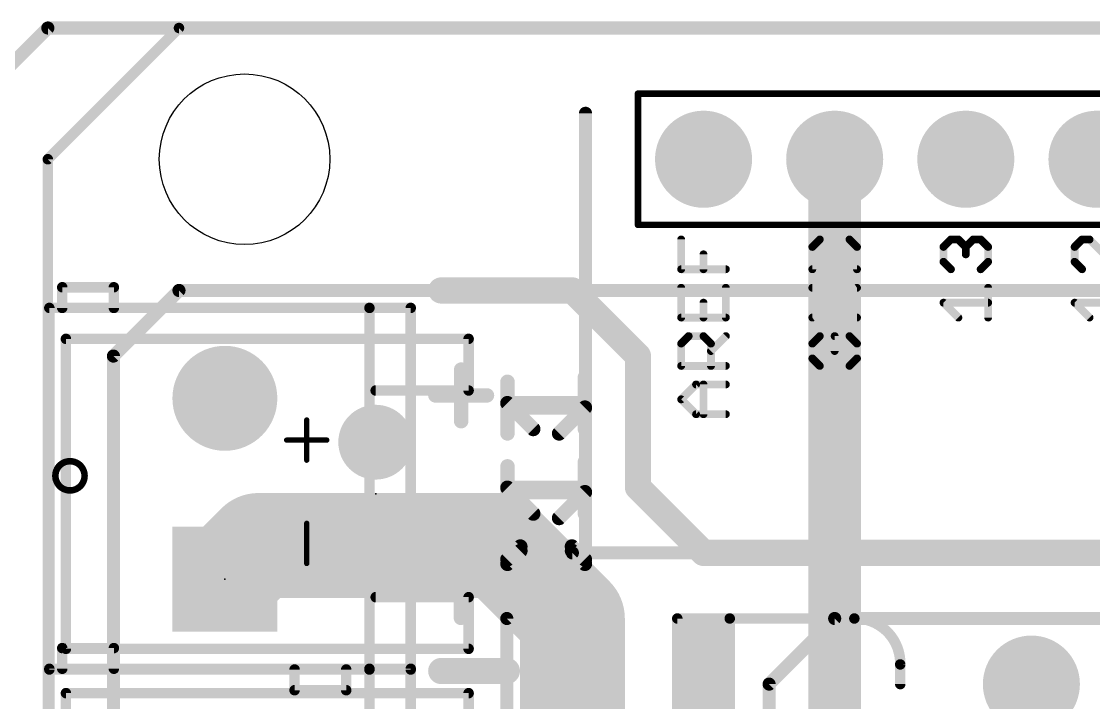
# Model space of a CAD drawing. Extents: x -15.6 to 82.7, y -6.5 to 54.7.
# Drawn here: x 2.03 to 22.79, y 40.28 to 53.47 of the extents above; entities that cross this region are included whole.
import ezdxf

# ---------------------------------------------------------------- set-up
doc = ezdxf.new("R2010")
doc.units = 0
for name, color, linetype in [('1', 12, 'CONTINUOUS'), ('16', 132, 'CONTINUOUS'), ('17', 110, 'CONTINUOUS'), ('20', 53, 'CONTINUOUS'), ('21', 41, 'CONTINUOUS'), ('22', 40, 'CONTINUOUS'), ('23', 53, 'CONTINUOUS'), ('51', 53, 'CONTINUOUS')]:
    doc.layers.add(name, color=color, linetype=linetype)

# ---------------------------------------------------------------- blocks, each defined once
blk = doc.blocks.new('SQUAREP')
blk.add_solid([(-0.5, -0.5), (0.5, -0.5), (-0.5, 0.5), (0.5, 0.5)])
blk = doc.blocks.new('ROUNDP')
at = {"const_width": 0.5}
blk.add_lwpolyline([(0, -0.25, 1), (0, 0.25, 1), (0, -0.25)], format="xyb", dxfattribs=at)
blk = doc.blocks.new('RECT')
blk.add_solid([(-0.5, -0.5), (0.5, -0.5), (-0.5, 0.5), (0.5, 0.5)])

msp = doc.modelspace()

# ---------------------------------------------------------------- linework, layer by layer
at = {"layer": '1'}
for points, const_width in [([(17.78, 39.37), (17.78, 50.8)], 1.016), ([(5.969, 42.672), (6.62, 43.323)], 2.032), ([(6.62, 43.323), (8.89, 43.323)], 2.032), ([(8.89, 43.323), (11.287, 43.323)], 2.032), ([(11.287, 43.323), (12.7, 41.91)], 2.032), ([(12.7, 41.91), (12.7, 39.37)], 2.032), ([(17.78, 41.91), (16.51, 40.64)], 0.254), ([(60.96, 41.91), (17.78, 41.91)], 0.254), ([(16.51, 40.64), (16.51, 38.1)], 0.254), ([(12.7, 39.37), (15.24, 36.83)], 2.032)]:
    msp.add_lwpolyline(points, dxfattribs=dict(at, const_width=const_width))
for points, const_width in [([(18.034, 50.8, 1), (17.526, 50.8)], 0.508), ([(6.62, 43.831, 1), (6.62, 42.815)], 1.016), ([(6.9792, 42.9638, 1), (6.2608, 43.6822)], 1.016), ([(8.89, 43.831, 1), (8.89, 42.815)], 1.016), ([(8.89, 42.815, 1), (8.89, 43.831)], 1.016), ([(11.6462, 43.6822, 1), (10.9278, 42.9638)], 1.016), ([(11.287, 42.815, 1), (11.287, 43.831)], 1.016), ([(5.6098, 43.0312, 1), (6.3282, 42.3128)], 1.016), ([(13.208, 41.91, 1), (12.192, 41.91)], 1.016), ([(12.3408, 41.5508, 1), (13.0592, 42.2692)], 1.016), ([(17.78, 41.9735, 1), (17.78, 41.8465)], 0.127), ([(17.8249, 41.8651, 1), (17.7351, 41.9549)], 0.127), ([(16.5735, 40.64, 1), (16.4465, 40.64)], 0.127), ([(16.4651, 40.6849, 1), (16.5549, 40.5951)], 0.127), ([(13.0592, 39.7292, 1), (12.3408, 39.0108)], 1.016)]:
    msp.add_lwpolyline(points, format="xyb", dxfattribs=dict(at, const_width=const_width))
at = {"layer": '16', "const_width": 0.254}
for points in [[(3.81, 46.99), (5.08, 48.26)], [(5.08, 48.26), (67.31, 48.26)], [(3.81, 29.21), (3.81, 46.99)], [(12.7, 43.18), (11.43, 41.91)], [(62.23, 43.18), (12.7, 43.18)], [(11.43, 41.91), (11.43, 29.21)], [(16.51, 40.64), (17.78, 41.91)], [(17.78, 41.91), (60.96, 41.91)], [(16.51, 38.1), (16.51, 40.64)]]:
    msp.add_lwpolyline(points, dxfattribs=at)
at = {"layer": '16', "const_width": 0.127}
for points in [[(5.08, 48.3235, 1), (5.08, 48.1965)], [(5.1249, 48.2151, 1), (5.0351, 48.3049)], [(3.8735, 46.99, 1), (3.7465, 46.99)], [(3.7651, 47.0349, 1), (3.8549, 46.9451)], [(12.7, 43.2435, 1), (12.7, 43.1165)], [(12.7449, 43.1351, 1), (12.6551, 43.2249)], [(11.4935, 41.91, 1), (11.3665, 41.91)], [(11.3851, 41.9549, 1), (11.4749, 41.8651)], [(17.78, 41.9735, 1), (17.78, 41.8465)], [(17.8249, 41.8651, 1), (17.7351, 41.9549)], [(16.5735, 40.64, 1), (16.4465, 40.64)], [(16.4651, 40.6849, 1), (16.5549, 40.5951)]]:
    msp.add_lwpolyline(points, format="xyb", dxfattribs=at)
at = {"layer": '20', "const_width": 0.2032}
for points in [[(2.54, 50.8), (5.08, 53.34)], [(80.01, 53.34), (5.08, 53.34)], [(2.54, 50.8), (2.54, 2.54)]]:
    msp.add_lwpolyline(points, dxfattribs=at)
at = {"layer": '20', "const_width": 0.1016}
for points in [[(5.08, 53.3908, 1), (5.08, 53.2892)], [(5.1159, 53.3041, 1), (5.0441, 53.3759)], [(2.5908, 50.8, 1), (2.4892, 50.8)], [(2.5041, 50.8359, 1), (2.5759, 50.7641)]]:
    msp.add_lwpolyline(points, format="xyb", dxfattribs=at)
at = {"layer": '20'}
msp.add_circle((6.35, 50.8), 1.651, dxfattribs=at)
at = {"layer": '21'}
for points, const_width in [([(14.8075, 48.6707), (14.8075, 49.2469)], 0.1524), ([(17.4915, 49.2469), (17.3475, 49.1029)], 0.1524), ([(18.0677, 49.2469), (17.4915, 49.2469)], 0.1524), ([(18.2118, 49.1029), (18.0677, 49.2469)], 0.1524), ([(19.8875, 49.1029), (20.0315, 49.2469)], 0.1524), ([(20.0315, 49.2469), (20.1756, 49.2469)], 0.1524), ([(20.1756, 49.2469), (20.3196, 49.1029)], 0.1524), ([(20.3196, 49.1029), (20.4637, 49.2469)], 0.1524), ([(20.4637, 49.2469), (20.6077, 49.2469)], 0.1524), ([(20.6077, 49.2469), (20.7518, 49.1029)], 0.1524), ([(22.5715, 49.2469), (22.4275, 49.1029)], 0.1524), ([(22.7156, 49.2469), (22.5715, 49.2469)], 0.1524), ([(23.2918, 48.6707), (22.7156, 49.2469)], 0.1524), ([(15.2396, 48.6707), (15.2396, 48.9588)], 0.1524), ([(17.3475, 49.1029), (17.3475, 48.6707)], 0.1524), ([(18.2118, 48.6707), (18.2118, 49.1029)], 0.1524), ([(19.8875, 48.8147), (19.8875, 49.1029)], 0.1524), ([(20.3196, 49.1029), (20.3196, 48.9588)], 0.1524), ([(20.7518, 49.1029), (20.7518, 48.8147)], 0.1524), ([(22.4275, 49.1029), (22.4275, 48.8147)], 0.1524), ([(20.0315, 48.6707), (19.8875, 48.8147)], 0.1524), ([(20.7518, 48.8147), (20.6077, 48.6707)], 0.1524), ([(22.4275, 48.8147), (22.5715, 48.6707)], 0.1524), ([(15.6718, 48.6707), (14.8075, 48.6707)], 0.1524), ([(17.3475, 48.6707), (18.2118, 48.6707)], 0.1524), ([(12.7, 48.26), (10.16, 48.26)], 0.508), ([(13.97, 46.99), (12.7, 48.26)], 0.508), ([(14.8075, 48.3114), (14.8075, 47.7352)], 0.1524), ([(15.6718, 47.7352), (15.6718, 48.3114)], 0.1524), ([(17.3475, 47.7352), (18.2118, 48.3114)], 0.1524), ([(18.2118, 48.3114), (17.3475, 48.3114)], 0.1524), ([(20.7518, 47.7352), (20.7518, 48.3114)], 0.1524), ([(2.569, 40.922), (2.569, 47.922)], 0.2032), ([(2.569, 47.922), (8.769, 47.922)], 0.2032), ([(8.769, 47.922), (9.569, 47.922)], 0.2032), ([(8.769, 47.922), (8.769, 40.922)], 0.2032), ([(9.569, 47.922), (9.569, 40.922)], 0.2032), ([(15.2396, 47.7352), (15.2396, 48.0233)], 0.1524), ([(20.1756, 47.7352), (19.8875, 48.0233)], 0.1524), ([(19.8875, 48.0233), (20.7518, 48.0233)], 0.1524), ([(22.7156, 47.7352), (22.4275, 48.0233)], 0.1524), ([(22.4275, 48.0233), (23.2918, 48.0233)], 0.1524), ([(14.8075, 47.7352), (15.6718, 47.7352)], 0.1524), ([(18.2118, 47.7352), (17.3475, 47.7352)], 0.1524), ([(14.8075, 47.2318), (14.9515, 47.3759)], 0.1524), ([(14.9515, 47.3759), (15.2396, 47.3759)], 0.1524), ([(15.2396, 47.3759), (15.3837, 47.2318)], 0.1524), ([(15.3837, 47.0878), (15.6718, 47.3759)], 0.1524), ([(17.4915, 47.3759), (17.3475, 47.2318)], 0.1524), ([(18.0677, 47.3759), (17.7796, 47.3759)], 0.1524), ([(17.7796, 47.3759), (17.7796, 47.0878)], 0.1524), ([(18.2118, 47.2318), (18.0677, 47.3759)], 0.1524), ([(13.97, 44.45), (13.97, 46.99)], 0.508), ([(14.8075, 46.7996), (14.8075, 47.2318)], 0.1524), ([(15.3837, 47.2318), (15.3837, 46.7996)], 0.1524), ([(17.3475, 47.2318), (17.3475, 46.9437)], 0.1524), ([(18.2118, 46.9437), (18.2118, 47.2318)], 0.1524), ([(17.3475, 46.9437), (17.4915, 46.7996)], 0.1524), ([(18.0677, 46.7996), (18.2118, 46.9437)], 0.1524), ([(10.5457, 46.7286), (10.5457, 45.7287)], 0.2794), ([(15.6718, 46.7996), (14.8075, 46.7996)], 0.1524), ([(17.4915, 46.7996), (18.0677, 46.7996)], 0.1524), ([(12.9413, 45.578), (12.9413, 46.5779)], 0.2794), ([(14.8075, 46.1522), (15.0956, 46.4403)], 0.1524), ([(15.0956, 46.4403), (15.6718, 46.4403)], 0.1524), ([(15.2396, 45.8641), (15.2396, 46.4403)], 0.1524), ([(10.0457, 46.2286), (11.0456, 46.2286)], 0.2794), ([(11.9414, 45.578), (11.4414, 46.078)], 0.2794), ([(11.4414, 46.078), (12.9413, 46.078)], 0.2794), ([(15.0956, 45.8641), (14.8075, 46.1522)], 0.1524), ([(15.6718, 45.8641), (15.0956, 45.8641)], 0.1524), ([(12.9413, 43.9409), (12.9413, 44.9408)], 0.2794), ([(15.24, 43.18), (13.97, 44.45)], 0.508), ([(11.9414, 43.9409), (11.4414, 44.4408)], 0.2794), ([(11.4414, 44.4408), (12.9413, 44.4408)], 0.2794), ([(11.6914, 43.3036), (11.4414, 43.0536)], 0.2794), ([(12.6913, 43.3036), (11.6914, 43.3036)], 0.2794), ([(12.9413, 43.0536), (12.6913, 43.3036)], 0.2794), ([(45.72, 43.18), (15.24, 43.18)], 0.508), ([(11.4414, 43.0536), (11.4414, 42.3037)], 0.2794), ([(12.9413, 42.3037), (12.9413, 43.0536)], 0.2794), ([(10.5404, 41.9227), (10.5404, 42.9226)], 0.2794), ([(11.4414, 42.3037), (12.9413, 42.3037)], 0.2794), ([(14.732, 31.75), (14.732, 41.91)], 0.2032), ([(14.732, 41.91), (15.748, 41.91)], 0.2032), ([(15.748, 41.91), (18.161, 41.91)], 0.2032), ([(15.748, 41.91), (15.748, 31.75)], 0.2032), ([(11.43, 40.894), (10.16, 40.894)], 0.508), ([(19.05, 41.021), (19.05, 40.64)], 0.2032), ([(2.569, 33.937), (2.569, 40.937)], 0.2032), ([(2.569, 40.937), (8.769, 40.937)], 0.2032), ([(8.769, 40.922), (2.569, 40.922)], 0.2032), ([(8.769, 40.937), (9.569, 40.937)], 0.2032), ([(8.769, 40.937), (8.769, 33.937)], 0.2032), ([(9.569, 40.922), (8.769, 40.922)], 0.2032), ([(9.569, 40.937), (9.569, 33.937)], 0.2032)]:
    msp.add_lwpolyline(points, dxfattribs=dict(at, const_width=const_width))
for points, const_width in [([(14.8456, 49.2469, 1), (14.7694, 49.2469)], 0.0762), ([(17.4915, 49.285, 1), (17.4915, 49.2088)], 0.0762), ([(17.5185, 49.22, 1), (17.4646, 49.2738)], 0.0762), ([(18.0947, 49.2738, 1), (18.0408, 49.22)], 0.0762), ([(18.0677, 49.2088, 1), (18.0677, 49.285)], 0.0762), ([(20.0315, 49.285, 1), (20.0315, 49.2088)], 0.0762), ([(20.0585, 49.22, 1), (20.0046, 49.2738)], 0.0762), ([(20.2025, 49.2738, 1), (20.1486, 49.22)], 0.0762), ([(20.1756, 49.2088, 1), (20.1756, 49.285)], 0.0762), ([(20.4637, 49.285, 1), (20.4637, 49.2088)], 0.0762), ([(20.4906, 49.22, 1), (20.4367, 49.2738)], 0.0762), ([(20.6347, 49.2738, 1), (20.5808, 49.22)], 0.0762), ([(20.6077, 49.2088, 1), (20.6077, 49.285)], 0.0762), ([(22.5715, 49.285, 1), (22.5715, 49.2088)], 0.0762), ([(22.5985, 49.22, 1), (22.5446, 49.2738)], 0.0762), ([(22.7425, 49.2738, 1), (22.6886, 49.22)], 0.0762), ([(22.7156, 49.2088, 1), (22.7156, 49.285)], 0.0762), ([(15.2777, 48.9588, 1), (15.2015, 48.9588)], 0.0762), ([(17.3205, 49.1298, 1), (17.3744, 49.0759)], 0.0762), ([(17.3856, 49.1029, 1), (17.3094, 49.1029)], 0.0762), ([(18.2499, 49.1029, 1), (18.1737, 49.1029)], 0.0762), ([(18.1849, 49.0759, 1), (18.2387, 49.1298)], 0.0762), ([(19.8605, 49.1298, 1), (19.9144, 49.0759)], 0.0762), ([(19.9256, 49.1029, 1), (19.8494, 49.1029)], 0.0762), ([(20.3577, 49.1029, 1), (20.2815, 49.1029)], 0.0762), ([(20.2927, 49.1298, 1), (20.3466, 49.0759)], 0.0762), ([(20.2927, 49.0759, 1), (20.3466, 49.1298)], 0.0762), ([(20.7899, 49.1029, 1), (20.7137, 49.1029)], 0.0762), ([(20.7249, 49.0759, 1), (20.7787, 49.1298)], 0.0762), ([(22.4005, 49.1298, 1), (22.4544, 49.0759)], 0.0762), ([(22.4656, 49.1029, 1), (22.3894, 49.1029)], 0.0762), ([(19.9144, 48.8417, 1), (19.8605, 48.7878)], 0.0762), ([(19.8494, 48.8147, 1), (19.9256, 48.8147)], 0.0762), ([(20.2815, 48.9588, 1), (20.3577, 48.9588)], 0.0762), ([(20.7137, 48.8147, 1), (20.7899, 48.8147)], 0.0762), ([(20.7787, 48.7878, 1), (20.7249, 48.8417)], 0.0762), ([(22.4544, 48.8417, 1), (22.4005, 48.7878)], 0.0762), ([(22.3894, 48.8147, 1), (22.4656, 48.8147)], 0.0762), ([(14.8075, 48.7088, 1), (14.8075, 48.6326)], 0.0762), ([(14.7694, 48.6707, 1), (14.8456, 48.6707)], 0.0762), ([(15.2015, 48.6707, 1), (15.2777, 48.6707)], 0.0762), ([(15.6718, 48.6326, 1), (15.6718, 48.7088)], 0.0762), ([(17.3475, 48.7088, 1), (17.3475, 48.6326)], 0.0762), ([(17.3094, 48.6707, 1), (17.3856, 48.6707)], 0.0762), ([(18.1737, 48.6707, 1), (18.2499, 48.6707)], 0.0762), ([(18.2118, 48.6326, 1), (18.2118, 48.7088)], 0.0762), ([(20.0046, 48.6437, 1), (20.0585, 48.6976)], 0.0762), ([(20.5808, 48.6976, 1), (20.6347, 48.6437)], 0.0762), ([(22.5446, 48.6437, 1), (22.5985, 48.6976)], 0.0762), ([(10.16, 48.387, 1), (10.16, 48.133)], 0.254), ([(12.7898, 48.3498, 1), (12.6102, 48.1702)], 0.254), ([(12.7, 48.133, 1), (12.7, 48.387)], 0.254), ([(14.8456, 48.3114, 1), (14.7694, 48.3114)], 0.0762), ([(15.7099, 48.3114, 1), (15.6337, 48.3114)], 0.0762), ([(17.3475, 48.3495, 1), (17.3475, 48.2733)], 0.0762), ([(18.2329, 48.2797, 1), (18.1907, 48.3431)], 0.0762), ([(18.2118, 48.2733, 1), (18.2118, 48.3495)], 0.0762), ([(20.7899, 48.3114, 1), (20.7137, 48.3114)], 0.0762), ([(2.6198, 47.922, 1), (2.5182, 47.922)], 0.1016), ([(2.569, 47.9728, 1), (2.569, 47.8712)], 0.1016), ([(8.769, 47.9728, 1), (8.769, 47.8712)], 0.1016), ([(8.8198, 47.922, 1), (8.7182, 47.922)], 0.1016), ([(8.769, 47.8712, 1), (8.769, 47.9728)], 0.1016), ([(9.6198, 47.922, 1), (9.5182, 47.922)], 0.1016), ([(9.569, 47.8712, 1), (9.569, 47.9728)], 0.1016), ([(15.2777, 48.0233, 1), (15.2015, 48.0233)], 0.0762), ([(19.9144, 48.0502, 1), (19.8605, 47.9963)], 0.0762), ([(19.8875, 48.0614, 1), (19.8875, 47.9852)], 0.0762), ([(20.7518, 47.9852, 1), (20.7518, 48.0614)], 0.0762), ([(22.4544, 48.0502, 1), (22.4005, 47.9963)], 0.0762), ([(22.4275, 48.0614, 1), (22.4275, 47.9852)], 0.0762), ([(14.8075, 47.7733, 1), (14.8075, 47.6971)], 0.0762), ([(14.7694, 47.7352, 1), (14.8456, 47.7352)], 0.0762), ([(15.2015, 47.7352, 1), (15.2777, 47.7352)], 0.0762), ([(15.6337, 47.7352, 1), (15.7099, 47.7352)], 0.0762), ([(15.6718, 47.6971, 1), (15.6718, 47.7733)], 0.0762), ([(17.3263, 47.7669, 1), (17.3686, 47.7035)], 0.0762), ([(17.3475, 47.7733, 1), (17.3475, 47.6971)], 0.0762), ([(18.2118, 47.6971, 1), (18.2118, 47.7733)], 0.0762), ([(20.1486, 47.7082, 1), (20.2025, 47.7621)], 0.0762), ([(20.7137, 47.7352, 1), (20.7899, 47.7352)], 0.0762), ([(22.6886, 47.7082, 1), (22.7425, 47.7621)], 0.0762), ([(14.9515, 47.414, 1), (14.9515, 47.3378)], 0.0762), ([(14.9785, 47.3489, 1), (14.9246, 47.4028)], 0.0762), ([(15.2666, 47.4028, 1), (15.2127, 47.3489)], 0.0762), ([(15.2396, 47.3378, 1), (15.2396, 47.414)], 0.0762), ([(15.6987, 47.3489, 1), (15.6449, 47.4028)], 0.0762), ([(17.5185, 47.3489, 1), (17.4646, 47.4028)], 0.0762), ([(17.7796, 47.414, 1), (17.7796, 47.3378)], 0.0762), ([(17.8177, 47.3759, 1), (17.7415, 47.3759)], 0.0762), ([(18.0947, 47.4028, 1), (18.0408, 47.3489)], 0.0762), ([(18.0677, 47.3378, 1), (18.0677, 47.414)], 0.0762), ([(14.097, 46.99, 1), (13.843, 46.99)], 0.254), ([(13.8802, 46.9002, 1), (14.0598, 47.0798)], 0.254), ([(14.7805, 47.2588, 1), (14.8344, 47.2049)], 0.0762), ([(14.8456, 47.2318, 1), (14.7694, 47.2318)], 0.0762), ([(15.3567, 47.1147, 1), (15.4106, 47.0608)], 0.0762), ([(15.4218, 47.2318, 1), (15.3456, 47.2318)], 0.0762), ([(15.3567, 47.2049, 1), (15.4106, 47.2588)], 0.0762), ([(17.3205, 47.2588, 1), (17.3744, 47.2049)], 0.0762), ([(17.3856, 47.2318, 1), (17.3094, 47.2318)], 0.0762), ([(18.2499, 47.2318, 1), (18.1737, 47.2318)], 0.0762), ([(18.1849, 47.2049, 1), (18.2387, 47.2588)], 0.0762), ([(17.3744, 46.9706, 1), (17.3205, 46.9168)], 0.0762), ([(17.3094, 46.9437, 1), (17.3856, 46.9437)], 0.0762), ([(17.7415, 47.0878, 1), (17.8177, 47.0878)], 0.0762), ([(18.1737, 46.9437, 1), (18.2499, 46.9437)], 0.0762), ([(18.2387, 46.9168, 1), (18.1849, 46.9706)], 0.0762), ([(10.6155, 46.7286, 1), (10.4758, 46.7286)], 0.1397), ([(14.8075, 46.8377, 1), (14.8075, 46.7615)], 0.0762), ([(14.7694, 46.7996, 1), (14.8456, 46.7996)], 0.0762), ([(15.3456, 46.7996, 1), (15.4218, 46.7996)], 0.0762), ([(15.6718, 46.7615, 1), (15.6718, 46.8377)], 0.0762), ([(17.4915, 46.8377, 1), (17.4915, 46.7615)], 0.0762), ([(17.4646, 46.7727, 1), (17.5185, 46.8266)], 0.0762), ([(18.0408, 46.8266, 1), (18.0947, 46.7727)], 0.0762), ([(18.0677, 46.7615, 1), (18.0677, 46.8377)], 0.0762), ([(13.0112, 46.5779, 1), (12.8714, 46.5779)], 0.1397), ([(15.0956, 46.4784, 1), (15.0956, 46.4022)], 0.0762), ([(15.1225, 46.4134, 1), (15.0686, 46.4673)], 0.0762), ([(15.2777, 46.4403, 1), (15.2015, 46.4403)], 0.0762), ([(15.6718, 46.4022, 1), (15.6718, 46.4784)], 0.0762), ([(10.0457, 46.2985, 1), (10.0457, 46.1588)], 0.1397), ([(11.0456, 46.1588, 1), (11.0456, 46.2985)], 0.1397), ([(11.4908, 46.1274, 1), (11.392, 46.0286)], 0.1397), ([(11.4414, 46.1478, 1), (11.4414, 46.0081)], 0.1397), ([(12.9413, 46.0081, 1), (12.9413, 46.1478)], 0.1397), ([(14.8344, 46.1792, 1), (14.7805, 46.1253)], 0.0762), ([(14.7805, 46.1792, 1), (14.8344, 46.1253)], 0.0762), ([(15.0956, 45.9022, 1), (15.0956, 45.826)], 0.0762), ([(15.0686, 45.8372, 1), (15.1225, 45.8911)], 0.0762), ([(15.2015, 45.8641, 1), (15.2777, 45.8641)], 0.0762), ([(15.6718, 45.826, 1), (15.6718, 45.9022)], 0.0762), ([(10.4758, 45.7287, 1), (10.6155, 45.7287)], 0.1397), ([(11.892, 45.5286, 1), (11.9908, 45.6274)], 0.1397), ([(12.8714, 45.578, 1), (13.0112, 45.578)], 0.1397), ([(13.0112, 44.9408, 1), (12.8714, 44.9408)], 0.1397), ([(14.0598, 44.5398, 1), (13.8802, 44.3602)], 0.254), ([(11.4414, 44.5107, 1), (11.4414, 44.371)], 0.1397), ([(11.4908, 44.4902, 1), (11.392, 44.3914)], 0.1397), ([(12.9413, 44.371, 1), (12.9413, 44.5107)], 0.1397), ([(13.843, 44.45, 1), (14.097, 44.45)], 0.254), ([(11.892, 43.8915, 1), (11.9908, 43.9902)], 0.1397), ([(12.8714, 43.9409, 1), (13.0112, 43.9409)], 0.1397), ([(11.6914, 43.3735, 1), (11.6914, 43.2338)], 0.1397), ([(11.7408, 43.2542, 1), (11.642, 43.353)], 0.1397), ([(12.7407, 43.353, 1), (12.6419, 43.2542)], 0.1397), ([(12.6913, 43.2338, 1), (12.6913, 43.3735)], 0.1397), ([(15.24, 43.307, 1), (15.24, 43.053)], 0.254), ([(11.5113, 43.0536, 1), (11.3716, 43.0536)], 0.1397), ([(13.0112, 43.0536, 1), (12.8714, 43.0536)], 0.1397), ([(15.1502, 43.0902, 1), (15.3298, 43.2698)], 0.254), ([(10.6102, 42.9226, 1), (10.4705, 42.9226)], 0.1397), ([(11.392, 43.103, 1), (11.4908, 43.0042)], 0.1397), ([(12.8919, 43.0042, 1), (12.9907, 43.103)], 0.1397), ([(11.4414, 42.3736, 1), (11.4414, 42.2338)], 0.1397), ([(11.3716, 42.3037, 1), (11.5113, 42.3037)], 0.1397), ([(12.8714, 42.3037, 1), (13.0112, 42.3037)], 0.1397), ([(12.9413, 42.2338, 1), (12.9413, 42.3736)], 0.1397), ([(10.4705, 41.9227, 1), (10.6102, 41.9227)], 0.1397), ([(14.7828, 41.91, 1), (14.6812, 41.91)], 0.1016), ([(14.732, 41.9608, 1), (14.732, 41.8592)], 0.1016), ([(15.748, 41.9608, 1), (15.748, 41.8592)], 0.1016), ([(15.7988, 41.91, 1), (15.6972, 41.91)], 0.1016), ([(15.748, 41.8592, 1), (15.748, 41.9608)], 0.1016), ([(19.05, 41.021, 0.4286), (18.161, 41.91)], 0.2032), ([(18.1598, 41.9608, 1), (18.1622, 41.8592)], 0.1016), ([(18.161, 41.8592, 1), (18.161, 41.9608)], 0.1016), ([(10.16, 41.021, 1), (10.16, 40.767)], 0.254), ([(11.43, 40.767, 1), (11.43, 41.021)], 0.254), ([(19.1008, 41.021, 1), (18.9992, 41.021)], 0.1016), ([(2.6198, 40.937, 1), (2.5182, 40.937)], 0.1016), ([(2.569, 40.9878, 1), (2.569, 40.8862)], 0.1016), ([(2.569, 40.9728, 1), (2.569, 40.8712)], 0.1016), ([(2.5182, 40.922, 1), (2.6198, 40.922)], 0.1016), ([(8.769, 40.9878, 1), (8.769, 40.8862)], 0.1016), ([(8.8198, 40.937, 1), (8.7182, 40.937)], 0.1016), ([(8.769, 40.9728, 1), (8.769, 40.8712)], 0.1016), ([(8.7182, 40.922, 1), (8.8198, 40.922)], 0.1016), ([(8.769, 40.8862, 1), (8.769, 40.9878)], 0.1016), ([(8.769, 40.8712, 1), (8.769, 40.9728)], 0.1016), ([(9.6198, 40.937, 1), (9.5182, 40.937)], 0.1016), ([(9.5182, 40.922, 1), (9.6198, 40.922)], 0.1016), ([(9.569, 40.8862, 1), (9.569, 40.9878)], 0.1016), ([(9.569, 40.8712, 1), (9.569, 40.9728)], 0.1016), ([(18.9992, 41.0222, 1), (19.1008, 41.0198)], 0.1016), ([(18.9992, 40.64, 1), (19.1008, 40.64)], 0.1016)]:
    msp.add_lwpolyline(points, format="xyb", dxfattribs=dict(at, const_width=const_width))
at = {"layer": '22'}
for points, const_width in [([(12.7, 48.26), (10.16, 48.26)], 0.508), ([(13.97, 46.99), (12.7, 48.26)], 0.508), ([(13.97, 44.45), (13.97, 46.99)], 0.508), ([(10.5457, 46.7286), (10.5457, 45.7287)], 0.2794), ([(11.4427, 45.4925), (11.4427, 46.4925)], 0.2794), ([(10.0457, 46.2286), (11.0456, 46.2286)], 0.2794), ([(12.9426, 45.9925), (11.4427, 45.9925)], 0.2794), ([(12.4426, 45.4925), (12.9426, 45.9925)], 0.2794), ([(11.4427, 43.8554), (11.4427, 44.8553)], 0.2794), ([(15.24, 43.18), (13.97, 44.45)], 0.508), ([(12.9426, 44.3553), (11.4427, 44.3553)], 0.2794), ([(12.4426, 43.8554), (12.9426, 44.3553)], 0.2794), ([(45.72, 43.18), (15.24, 43.18)], 0.508), ([(11.4427, 42.9682), (11.6927, 43.2181)], 0.2794), ([(11.6927, 43.2181), (12.6926, 43.2181)], 0.2794), ([(12.6926, 43.2181), (12.9426, 42.9682)], 0.2794), ([(10.5404, 41.9227), (10.5404, 42.9226)], 0.2794), ([(11.4427, 42.2182), (11.4427, 42.9682)], 0.2794), ([(12.9426, 42.9682), (12.9426, 42.2182)], 0.2794), ([(12.9426, 42.2182), (11.4427, 42.2182)], 0.2794), ([(11.43, 40.894), (10.16, 40.894)], 0.508)]:
    msp.add_lwpolyline(points, dxfattribs=dict(at, const_width=const_width))
for points, const_width in [([(10.16, 48.387, 1), (10.16, 48.133)], 0.254), ([(12.7898, 48.3498, 1), (12.6102, 48.1702)], 0.254), ([(12.7, 48.133, 1), (12.7, 48.387)], 0.254), ([(14.097, 46.99, 1), (13.843, 46.99)], 0.254), ([(13.8802, 46.9002, 1), (14.0598, 47.0798)], 0.254), ([(10.6155, 46.7286, 1), (10.4758, 46.7286)], 0.1397), ([(11.5126, 46.4925, 1), (11.3728, 46.4925)], 0.1397), ([(10.0457, 46.2985, 1), (10.0457, 46.1588)], 0.1397), ([(11.0456, 46.1588, 1), (11.0456, 46.2985)], 0.1397), ([(11.4427, 46.0623, 1), (11.4427, 45.9226)], 0.1397), ([(12.992, 45.9431, 1), (12.8932, 46.0419)], 0.1397), ([(12.9426, 45.9226, 1), (12.9426, 46.0623)], 0.1397), ([(10.4758, 45.7287, 1), (10.6155, 45.7287)], 0.1397), ([(11.3728, 45.4925, 1), (11.5126, 45.4925)], 0.1397), ([(12.3932, 45.5419, 1), (12.492, 45.4431)], 0.1397), ([(11.5126, 44.8553, 1), (11.3728, 44.8553)], 0.1397), ([(14.0598, 44.5398, 1), (13.8802, 44.3602)], 0.254), ([(11.4427, 44.4252, 1), (11.4427, 44.2855)], 0.1397), ([(12.992, 44.3059, 1), (12.8932, 44.4047)], 0.1397), ([(12.9426, 44.2855, 1), (12.9426, 44.4252)], 0.1397), ([(13.843, 44.45, 1), (14.097, 44.45)], 0.254), ([(11.3728, 43.8554, 1), (11.5126, 43.8554)], 0.1397), ([(12.3932, 43.9048, 1), (12.492, 43.806)], 0.1397), ([(15.24, 43.307, 1), (15.24, 43.053)], 0.254), ([(11.6927, 43.288, 1), (11.6927, 43.1483)], 0.1397), ([(11.7421, 43.1688, 1), (11.6433, 43.2675)], 0.1397), ([(12.742, 43.2675, 1), (12.6432, 43.1688)], 0.1397), ([(12.6926, 43.1483, 1), (12.6926, 43.288)], 0.1397), ([(15.1502, 43.0902, 1), (15.3298, 43.2698)], 0.254), ([(10.6102, 42.9226, 1), (10.4705, 42.9226)], 0.1397), ([(11.5126, 42.9682, 1), (11.3728, 42.9682)], 0.1397), ([(11.3933, 43.0176, 1), (11.4921, 42.9188)], 0.1397), ([(13.0124, 42.9682, 1), (12.8727, 42.9682)], 0.1397), ([(12.8932, 42.9188, 1), (12.992, 43.0176)], 0.1397), ([(11.3728, 42.2182, 1), (11.5126, 42.2182)], 0.1397), ([(11.4427, 42.2881, 1), (11.4427, 42.1484)], 0.1397), ([(12.8727, 42.2182, 1), (13.0124, 42.2182)], 0.1397), ([(12.9426, 42.1484, 1), (12.9426, 42.2881)], 0.1397), ([(10.4705, 41.9227, 1), (10.6102, 41.9227)], 0.1397), ([(10.16, 41.021, 1), (10.16, 40.767)], 0.254), ([(11.43, 40.767, 1), (11.43, 41.021)], 0.254)]:
    msp.add_lwpolyline(points, format="xyb", dxfattribs=dict(at, const_width=const_width))
at = {"layer": '23'}
for p in [(8.89, 44.323), (5.969, 42.672)]:
    msp.add_point(p, dxfattribs=at)
at = {"layer": '51'}
for points, const_width in [([(2.54, 53.34), (0, 50.8)], 0.254), ([(55.88, 53.34), (2.54, 53.34)], 0.254), ([(13.97, 49.53), (13.97, 52.07)], 0.127), ([(13.97, 52.07), (34.29, 52.07)], 0.127), ([(12.954, 51.689), (12.954, 3.937)], 0.254), ([(34.29, 49.53), (13.97, 49.53)], 0.127), ([(2.819, 47.922), (2.819, 48.322)], 0.2032), ([(2.819, 48.322), (3.819, 48.322)], 0.2032), ([(3.819, 48.322), (3.819, 47.922)], 0.2032), ([(2.89, 41.323), (2.89, 47.323)], 0.2032), ([(2.89, 47.323), (10.69, 47.323)], 0.2032), ([(10.69, 47.323), (10.69, 46.323)], 0.2032), ([(10.69, 46.323), (8.89, 46.323)], 0.2032), ([(7.5545, 44.9738), (7.5545, 45.7534)], 0.1016), ([(7.1647, 45.3636), (7.9443, 45.3636)], 0.1016), ([(7.5545, 42.9738), (7.5545, 43.7534)], 0.1016), ([(8.89, 42.323), (10.69, 42.323)], 0.2032), ([(10.69, 42.323), (10.69, 41.323)], 0.2032), ([(2.819, 40.937), (2.819, 41.337)], 0.2032), ([(2.819, 41.337), (3.819, 41.337)], 0.2032), ([(10.69, 41.323), (2.89, 41.323)], 0.2032), ([(3.819, 41.337), (3.819, 40.937)], 0.2032), ([(7.319, 40.922), (7.319, 40.522)], 0.2032), ([(8.319, 40.522), (8.319, 40.922)], 0.2032), ([(2.89, 34.465), (2.89, 40.465)], 0.2032), ([(2.89, 40.465), (10.69, 40.465)], 0.2032), ([(7.319, 40.522), (8.319, 40.522)], 0.2032), ([(10.69, 40.465), (10.69, 39.465)], 0.2032)]:
    msp.add_lwpolyline(points, dxfattribs=dict(at, const_width=const_width))
for points, const_width in [([(2.54, 53.4035, 1), (2.54, 53.2765)], 0.127), ([(2.5849, 53.2951, 1), (2.4951, 53.3849)], 0.127), ([(13.97, 52.1018, 1), (13.97, 52.0382)], 0.0635), ([(14.0018, 52.07, 1), (13.9383, 52.07)], 0.0635), ([(13.0175, 51.689, 1), (12.8905, 51.689)], 0.127), ([(13.97, 49.5618, 1), (13.97, 49.4982)], 0.0635), ([(13.9383, 49.53, 1), (14.0018, 49.53)], 0.0635), ([(2.8698, 48.322, 1), (2.7682, 48.322)], 0.1016), ([(2.819, 48.3728, 1), (2.819, 48.2712)], 0.1016), ([(3.8698, 48.322, 1), (3.7682, 48.322)], 0.1016), ([(3.819, 48.2712, 1), (3.819, 48.3728)], 0.1016), ([(2.7682, 47.922, 1), (2.8698, 47.922)], 0.1016), ([(3.7682, 47.922, 1), (3.8698, 47.922)], 0.1016), ([(2.9408, 47.323, 1), (2.8392, 47.323)], 0.1016), ([(2.89, 47.3738, 1), (2.89, 47.2722)], 0.1016), ([(10.7408, 47.323, 1), (10.6392, 47.323)], 0.1016), ([(10.69, 47.2722, 1), (10.69, 47.3738)], 0.1016), ([(8.89, 46.3738, 1), (8.89, 46.2722)], 0.1016), ([(10.6392, 46.323, 1), (10.7408, 46.323)], 0.1016), ([(10.69, 46.2722, 1), (10.69, 46.3738)], 0.1016), ([(7.5799, 45.7534, 1), (7.5291, 45.7534)], 0.0508), ([(7.1647, 45.389, 1), (7.1647, 45.3382)], 0.0508), ([(7.9443, 45.3382, 1), (7.9443, 45.389)], 0.0508), ([(2.969, 44.3892, 1), (2.969, 44.9548, 1), (2.969, 44.3892)], 0.127), ([(7.5291, 44.9738, 1), (7.5799, 44.9738)], 0.0508), ([(7.5799, 43.7534, 1), (7.5291, 43.7534)], 0.0508), ([(7.5291, 42.9738, 1), (7.5799, 42.9738)], 0.0508), ([(8.89, 42.3738, 1), (8.89, 42.2722)], 0.1016), ([(10.7408, 42.323, 1), (10.6392, 42.323)], 0.1016), ([(10.69, 42.2722, 1), (10.69, 42.3738)], 0.1016), ([(2.8698, 41.337, 1), (2.7682, 41.337)], 0.1016), ([(2.819, 41.3878, 1), (2.819, 41.2862)], 0.1016), ([(2.89, 41.3738, 1), (2.89, 41.2722)], 0.1016), ([(2.8392, 41.323, 1), (2.9408, 41.323)], 0.1016), ([(3.8698, 41.337, 1), (3.7682, 41.337)], 0.1016), ([(3.819, 41.2862, 1), (3.819, 41.3878)], 0.1016), ([(10.6392, 41.323, 1), (10.7408, 41.323)], 0.1016), ([(10.69, 41.2722, 1), (10.69, 41.3738)], 0.1016), ([(2.7682, 40.937, 1), (2.8698, 40.937)], 0.1016), ([(3.7682, 40.937, 1), (3.8698, 40.937)], 0.1016), ([(7.3698, 40.922, 1), (7.2682, 40.922)], 0.1016), ([(8.3698, 40.922, 1), (8.2682, 40.922)], 0.1016), ([(2.9408, 40.465, 1), (2.8392, 40.465)], 0.1016), ([(2.89, 40.5158, 1), (2.89, 40.4142)], 0.1016), ([(7.319, 40.5728, 1), (7.319, 40.4712)], 0.1016), ([(7.2682, 40.522, 1), (7.3698, 40.522)], 0.1016), ([(8.2682, 40.522, 1), (8.3698, 40.522)], 0.1016), ([(8.319, 40.4712, 1), (8.319, 40.5728)], 0.1016), ([(10.7408, 40.465, 1), (10.6392, 40.465)], 0.1016), ([(10.69, 40.4142, 1), (10.69, 40.5158)], 0.1016)]:
    msp.add_lwpolyline(points, format="xyb", dxfattribs=dict(at, const_width=const_width))

# ---------------------------------------------------------------- block references
at = {"layer": '17', "xscale": 1.8796, "yscale": 1.8796}
for p in [(15.24, 50.8), (15.24, 50.8), (17.78, 50.8), (17.78, 50.8), (20.32, 50.8), (20.32, 50.8), (22.86, 50.8), (22.86, 50.8)]:
    msp.add_blockref('ROUNDP', p, dxfattribs=at)
at = {"layer": '17'}
for name, p, xscale, yscale, rotation in [('ROUNDP', (5.969, 46.172), 2.032, 2.032, 90), ('ROUNDP', (5.969, 46.172), 2.032, 2.032, 90), ('ROUNDP', (8.89, 45.323), 1.4478, 1.4478, 90), ('ROUNDP', (8.89, 45.323), 1.4478, 1.4478, 90), ('ROUNDP', (8.89, 43.323), 1.4478, 1.4478, 90), ('ROUNDP', (8.89, 43.323), 1.4478, 1.4478, 90), ('SQUAREP', (5.969, 42.672), 2.032, 2.032, 90), ('SQUAREP', (5.969, 42.672), 2.032, 2.032, 90), ('ROUNDP', (21.59, 40.64), 1.8796, 1.8796, 270), ('ROUNDP', (21.59, 40.64), 1.8796, 1.8796, 270)]:
    msp.add_blockref(name, p, dxfattribs=dict(at, xscale=xscale, yscale=yscale, rotation=rotation))
at = {"layer": '21', "xscale": 10.16, "yscale": 1.016, "rotation": 90}
msp.add_blockref('RECT', (15.24, 36.83), dxfattribs=at)

doc.saveas('drawing.dxf')
